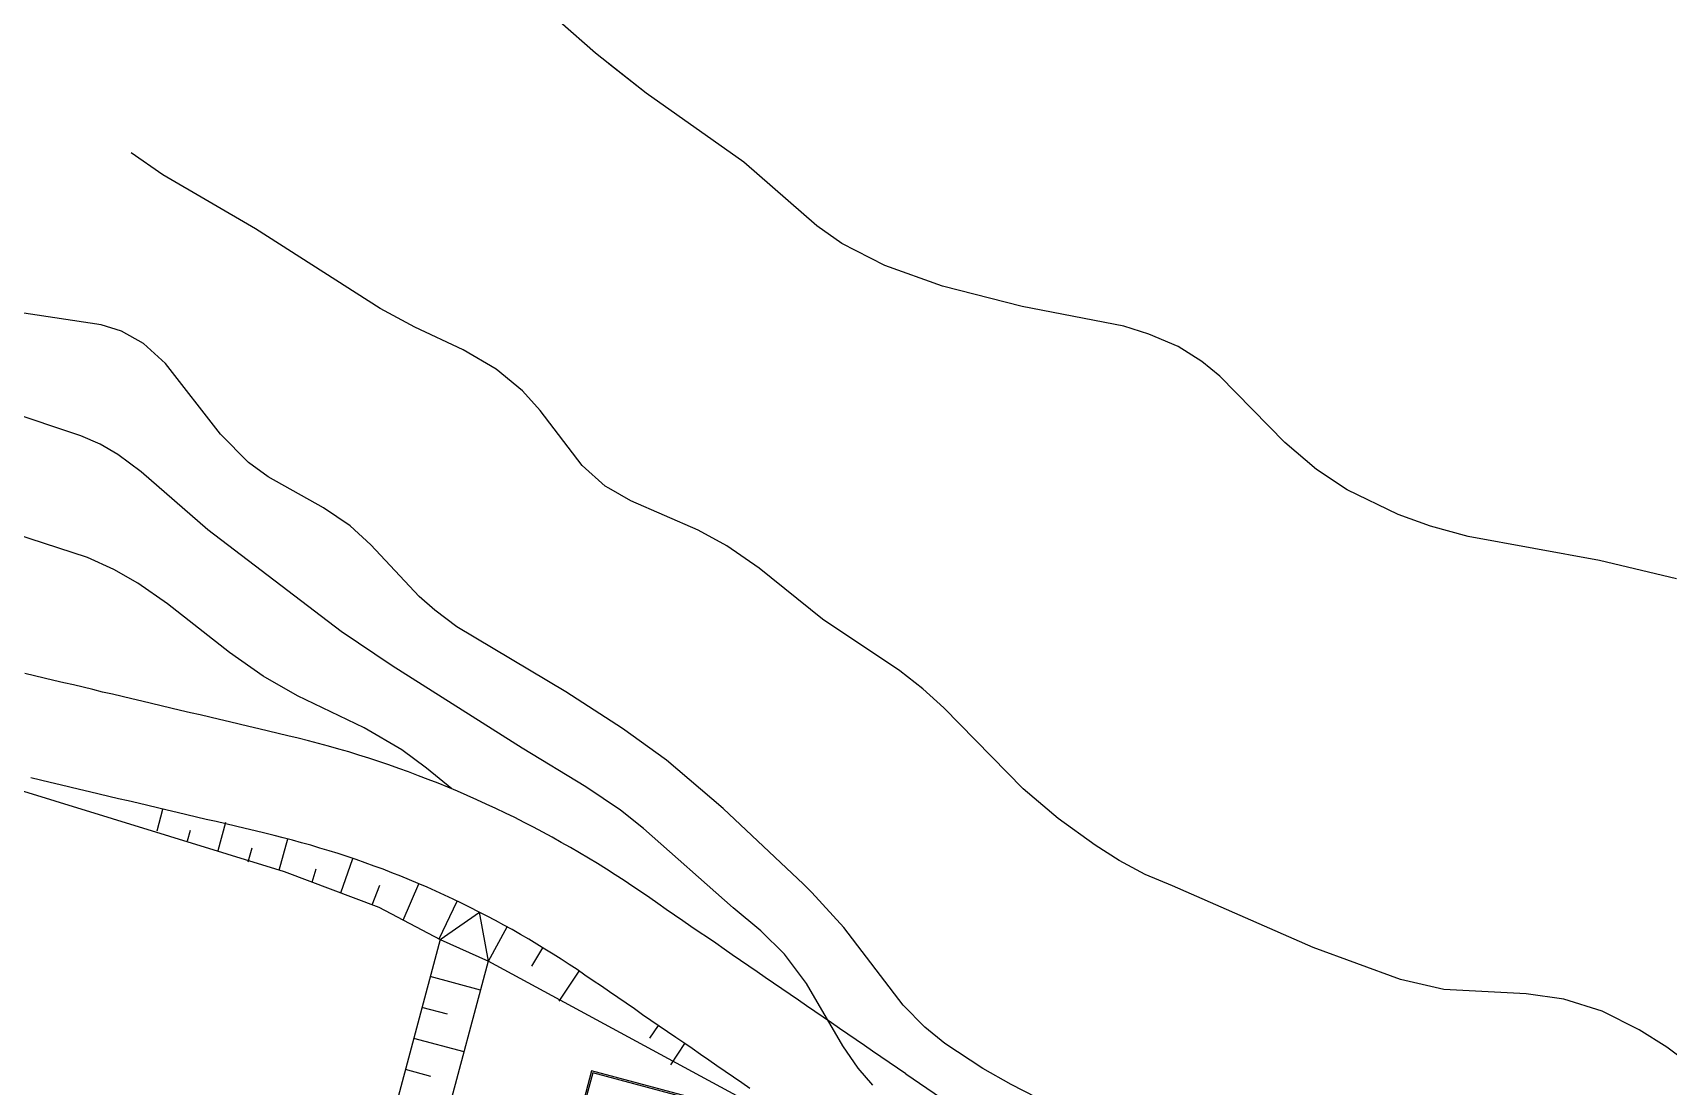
# Model space of a CAD drawing. Header units: millimetres. Extents: x 0 to 42050, y 0 to 29700.
# Drawn here: x 36724 to 38077, y 27392 to 28264 of the extents above; entities that cross this region are included whole.
import ezdxf

# ---------------------------------------------------------------- set-up
doc = ezdxf.new("R2010")
doc.units = ezdxf.units.MM
doc.header["$LTSCALE"] = 50
doc.layers.add('CHAVE', color=8, linetype='Continuous', transparency=0.4)

# ---------------------------------------------------------------- blocks, each defined once
blk = doc.blocks.new('A$C348914f2')
at = {"layer": 'CHAVE'}
for p, q in [((-4824.4, -1468.2), (-4832.5, -1466.3)), ((-4816.4, -1470.1), (-4824.4, -1468.2)), ((-4808.3, -1472), (-4816.4, -1470.1)), ((-4800.2, -1473.9), (-4808.3, -1472)), ((-4792.2, -1475.8), (-4800.2, -1473.9)), ((-4784.1, -1477.7), (-4792.2, -1475.8)), ((-4776, -1479.6), (-4784.1, -1477.7)), ((-4768, -1481.6), (-4776, -1479.6)), ((-4759.9, -1483.5), (-4768, -1481.6)), ((-4751.8, -1485.4), (-4759.9, -1483.5)), ((-4743.8, -1487.3), (-4751.8, -1485.4)), ((-4735.7, -1489.2), (-4743.8, -1487.3)), ((-5039.1, -1500.1), (-4617.9, -1630)), ((-4727.6, -1491.1), (-4735.7, -1489.2)), ((-4719.6, -1493), (-4727.6, -1491.1)), ((-4711.5, -1494.9), (-4719.6, -1493)), ((-4703.5, -1496.8), (-4711.5, -1494.9)), ((-4695.4, -1498.7), (-4703.5, -1496.8)), ((-4687.3, -1500.6), (-4695.4, -1498.7)), ((-4679.3, -1502.5), (-4687.3, -1500.6)), ((-4671.2, -1504.4), (-4679.3, -1502.5)), ((-4663.1, -1506.3), (-4671.2, -1504.4)), ((-4655.1, -1508.2), (-4663.1, -1506.3)), ((-4647, -1510.1), (-4655.1, -1508.2)), ((-4638.9, -1512), (-4647, -1510.1)), ((-4630.9, -1513.9), (-4638.9, -1512)), ((-4622.8, -1515.8), (-4630.9, -1513.9)), ((-4614.7, -1517.7), (-4622.8, -1515.8)), ((-4606.3, -1519.8), (-4614.7, -1517.7)), ((-4597.8, -1521.9), (-4606.3, -1519.8)), ((-4589.4, -1524.1), (-4597.8, -1521.9)), ((-4581, -1526.4), (-4589.4, -1524.1)), ((-4572.7, -1528.8), (-4581, -1526.4)), ((-4564.3, -1531.2), (-4572.7, -1528.8)), ((-4556, -1533.8), (-4564.3, -1531.2)), ((-4547.7, -1536.4), (-4556, -1533.8)), ((-4539.5, -1539.1), (-4547.7, -1536.4)), ((-4531.2, -1541.9), (-4539.5, -1539.1)), ((-4523, -1544.8), (-4531.2, -1541.9)), ((-4819.3, -1554.6), (-4827.4, -1552.7)), ((-4811.3, -1556.5), (-4819.3, -1554.6)), ((-4514.8, -1547.7), (-4523, -1544.8)), ((-4506.7, -1550.8), (-4514.8, -1547.7)), ((-4498.6, -1553.9), (-4506.7, -1550.8)), ((-4490.5, -1557.1), (-4498.6, -1553.9)), ((-4803.2, -1558.4), (-4811.3, -1556.5)), ((-4795.1, -1560.3), (-4803.2, -1558.4)), ((-4787.1, -1562.2), (-4795.1, -1560.3)), ((-4779, -1564.1), (-4787.1, -1562.2)), ((-4770.9, -1566), (-4779, -1564.1)), ((-4762.9, -1567.9), (-4770.9, -1566)), ((-4754.8, -1569.8), (-4762.9, -1567.9)), ((-4482.4, -1560.4), (-4490.5, -1557.1)), ((-4474.4, -1563.7), (-4482.4, -1560.4)), ((-4466.4, -1567.2), (-4474.4, -1563.7)), ((-4458.5, -1570.7), (-4466.4, -1567.2)), ((-4746.8, -1571.7), (-4754.8, -1569.8)), ((-4738.7, -1573.6), (-4746.8, -1571.7)), ((-4730.6, -1575.5), (-4738.7, -1573.6)), ((-4722.6, -1577.4), (-4730.6, -1575.5)), ((-4723, -1596.5), (-4718.2, -1578.4)), ((-4714.5, -1579.3), (-4722.6, -1577.4)), ((-4706.4, -1581.2), (-4714.5, -1579.3)), ((-4698.4, -1583.1), (-4706.4, -1581.2)), ((-4690.3, -1585), (-4698.4, -1583.1)), ((-4450.6, -1574.3), (-4458.5, -1570.7)), ((-4442.7, -1577.9), (-4450.6, -1574.3)), ((-4434.8, -1581.7), (-4442.7, -1577.9)), ((-4427, -1585.5), (-4434.8, -1581.7)), ((-4697.7, -1604.6), (-4695.4, -1595.8)), ((-4682.3, -1586.9), (-4690.3, -1585)), ((-4674.2, -1588.8), (-4682.3, -1586.9)), ((-4666.1, -1590.7), (-4674.2, -1588.8)), ((-4672.4, -1612.7), (-4666.2, -1589.3)), ((-4658.1, -1592.6), (-4666.1, -1590.7)), ((-4650, -1594.5), (-4658.1, -1592.6)), ((-4641.9, -1596.4), (-4650, -1594.5)), ((-4633.9, -1598.3), (-4641.9, -1596.4)), ((-4419.3, -1589.4), (-4427, -1585.5)), ((-4411.5, -1593.4), (-4419.3, -1589.4)), ((-4403.8, -1597.5), (-4411.5, -1593.4)), ((-4626.2, -1600.2), (-4633.9, -1598.3)), ((-4618.6, -1602.1), (-4626.2, -1600.2)), ((-4621.9, -1628.8), (-4614.9, -1603.1)), ((-4611, -1604.1), (-4618.6, -1602.1)), ((-4603.4, -1606.2), (-4611, -1604.1)), ((-4595.8, -1608.3), (-4603.4, -1606.2)), ((-4588.2, -1610.6), (-4595.8, -1608.3)), ((-4396.2, -1601.6), (-4403.8, -1597.5)), ((-4388.6, -1605.9), (-4396.2, -1601.6)), ((-4381, -1610.2), (-4388.6, -1605.9)), ((-4373.5, -1614.5), (-4381, -1610.2)), ((-4647.5, -1621.9), (-4644.4, -1610.4)), ((-4580.7, -1612.9), (-4588.2, -1610.6)), ((-4573.2, -1615.2), (-4580.7, -1612.9)), ((-4565.7, -1617.7), (-4573.2, -1615.2)), ((-4570.9, -1647.7), (-4561.1, -1619.3)), ((-4558.3, -1620.2), (-4565.7, -1617.7)), ((-4550.8, -1622.8), (-4558.3, -1620.2)), ((-4543.4, -1625.5), (-4550.8, -1622.8)), ((-4366, -1619), (-4373.5, -1614.5)), ((-4358.6, -1623.5), (-4366, -1619)), ((-4351.2, -1628.1), (-4358.6, -1623.5)), ((-4617.9, -1630), (-4539.4, -1659.6)), ((-4594.5, -1638.8), (-4591.2, -1627.8)), ((-4536, -1628.2), (-4543.4, -1625.5)), ((-4528.7, -1631.1), (-4536, -1628.2)), ((-4521.4, -1634), (-4528.7, -1631.1)), ((-4514.1, -1636.9), (-4521.4, -1634)), ((-4506.8, -1640), (-4514.1, -1636.9)), ((-4343.9, -1632.8), (-4351.2, -1628.1)), ((-4336.6, -1637.5), (-4343.9, -1632.8)), ((-4544.9, -1657.6), (-4538.6, -1641.3)), ((-4519.3, -1670.2), (-4506.5, -1640.1)), ((-4499.6, -1643.1), (-4506.8, -1640)), ((-4492.4, -1646.3), (-4499.6, -1643.1)), ((-4485.2, -1649.5), (-4492.4, -1646.3)), ((-4478.1, -1652.9), (-4485.2, -1649.5)), ((-4329.4, -1642.3), (-4336.6, -1637.5)), ((-4322.2, -1647.2), (-4329.4, -1642.3)), ((-4315.3, -1651.9), (-4322.2, -1647.2)), ((-4539.4, -1659.6), (-4488.7, -1686.3)), ((-4489.6, -1685.8), (-4474.7, -1654.5)), ((-4488.7, -1686.3), (-4456.1, -1663.7)), ((-4471, -1656.3), (-4478.1, -1652.9)), ((-4463.9, -1659.7), (-4471, -1656.3)), ((-4456.9, -1663.3), (-4463.9, -1659.7)), ((-4449.9, -1666.9), (-4456.9, -1663.3)), ((-4448.7, -1704.2), (-4456.1, -1663.7)), ((-4308.5, -1656.6), (-4315.3, -1651.9)), ((-4301.7, -1661.3), (-4308.5, -1656.6)), ((-4294.8, -1666), (-4301.7, -1661.3)), ((-4442.9, -1670.6), (-4449.9, -1666.9)), ((-4448.7, -1704.2), (-4433.2, -1675.9)), ((-4436, -1674.3), (-4442.9, -1670.6)), ((-4429.1, -1678.1), (-4436, -1674.3)), ((-4288, -1670.7), (-4294.8, -1666)), ((-4281.2, -1675.4), (-4288, -1670.7)), ((-4274.3, -1680.1), (-4281.2, -1675.4)), ((-4488.7, -1686.3), (-4670.9, -2366.3)), ((-4488.7, -1686.3), (-4448.7, -1704.2)), ((-4422.3, -1682), (-4429.1, -1678.1)), ((-4415.5, -1686), (-4422.3, -1682)), ((-4408.7, -1690), (-4415.5, -1686)), ((-4402, -1694.1), (-4408.7, -1690)), ((-4267.5, -1684.7), (-4274.3, -1680.1)), ((-4260.7, -1689.4), (-4267.5, -1684.7)), ((-4253.8, -1694.1), (-4260.7, -1689.4)), ((-4448.9, -1704.1), (-4629.3, -2377.4)), ((-4150.4, -1865.7), (-4448.9, -1704.1)), ((-4413, -1708.3), (-4403.8, -1693)), ((-4395.3, -1698.3), (-4402, -1694.1)), ((-4388.6, -1702.5), (-4395.3, -1698.3)), ((-4382, -1706.8), (-4388.6, -1702.5)), ((-4247, -1698.8), (-4253.8, -1694.1)), ((-4240.2, -1703.5), (-4247, -1698.8)), ((-4233.3, -1708.2), (-4240.2, -1703.5)), ((-4455.3, -1728), (-4496.9, -1716.9)), ((-4390.4, -1737.3), (-4373.8, -1712.3)), ((-4375.5, -1711.1), (-4382, -1706.8)), ((-4369, -1715.6), (-4375.5, -1711.1)), ((-4362.1, -1720.3), (-4369, -1715.6)), ((-4226.5, -1712.9), (-4233.3, -1708.2)), ((-4219.7, -1717.6), (-4226.5, -1712.9)), ((-4212.8, -1722.3), (-4219.7, -1717.6)), ((-4355.3, -1724.9), (-4362.1, -1720.3)), ((-4348.5, -1729.6), (-4355.3, -1724.9)), ((-4341.6, -1734.3), (-4348.5, -1729.6)), ((-4206, -1727), (-4212.8, -1722.3)), ((-4199.2, -1731.7), (-4206, -1727)), ((-4192.3, -1736.3), (-4199.2, -1731.7)), ((-4482.7, -1748.1), (-4503.8, -1742.5)), ((-4334.8, -1739), (-4341.6, -1734.3)), ((-4328, -1743.7), (-4334.8, -1739)), ((-4321.2, -1748.4), (-4328, -1743.7)), ((-4185.5, -1741), (-4192.3, -1736.3)), ((-4178.7, -1745.7), (-4185.5, -1741)), ((-4314.3, -1753.1), (-4321.2, -1748.4)), ((-4315.2, -1767.9), (-4308.2, -1757.3)), ((-4307.5, -1757.8), (-4314.3, -1753.1)), ((-4300.7, -1762.5), (-4307.5, -1757.8)), ((-4171.9, -1750.4), (-4178.7, -1745.7)), ((-4165, -1755.1), (-4171.9, -1750.4)), ((-4158.2, -1759.8), (-4165, -1755.1)), ((-4469, -1779.2), (-4510.6, -1768.1)), ((-4293.8, -1767.2), (-4300.7, -1762.5)), ((-4297.9, -1789.8), (-4286.3, -1772.3)), ((-4287, -1771.8), (-4293.8, -1767.2)), ((-4280.2, -1776.5), (-4287, -1771.8)), ((-4151.4, -1764.5), (-4158.2, -1759.8)), ((-4144.5, -1769.2), (-4151.4, -1764.5)), ((-4137.7, -1773.9), (-4144.5, -1769.2)), ((-4273.3, -1781.2), (-4280.2, -1776.5)), ((-4266.5, -1785.9), (-4273.3, -1781.2)), ((-4259.7, -1790.6), (-4266.5, -1785.9)), ((-4130.9, -1778.6), (-4137.7, -1773.9)), ((-4124, -1783.3), (-4130.9, -1778.6)), ((-4117.2, -1788), (-4124, -1783.3)), ((-4363.4, -1794.9), (-4526.4, -2403.3)), ((-4496.4, -1799.4), (-4517.5, -1793.7)), ((-4362.5, -1796.4), (-4419.6, -2009.6)), ((-4222.4, -1832.7), (-4363.4, -1794.9)), ((-4222.7, -1833.9), (-4362.5, -1796.4)), ((-4252.9, -1795.3), (-4259.7, -1790.6)), ((-4246, -1800), (-4252.9, -1795.3)), ((-4110.4, -1792.6), (-4117.2, -1788)), ((-4103.5, -1797.3), (-4110.4, -1792.6)), ((-4103.5, -1797.3), (-4035, -1843.9)), ((-4239.2, -1804.7), (-4246, -1800)), ((-4232.4, -1809.4), (-4239.2, -1804.7))]:
    blk.add_line(p, q, dxfattribs=at)
at = {"layer": 'CHAVE', "flags": 128}
for points in [[(-3465.8, -1388.1), (-3529.4, -1372.8), (-3638.1, -1353), (-3669.4, -1344.4), (-3696, -1334.7), (-3738.2, -1314.4), (-3763.6, -1297.7), (-3789.8, -1275.3), (-3843.7, -1220.4), (-3858.5, -1208.3), (-3878.1, -1196), (-3902.5, -1185.6), (-3923.1, -1179.2), (-4007.2, -1162.9), (-4073.1, -1146), (-4120.9, -1129), (-4156.3, -1110.8), (-4177, -1096.1), (-4237.5, -1043.6), (-4318.4, -986.4), (-4360.2, -953.3), (-4389.7, -927.4), (-4448.2, -869.2)], [(-3465.8, -1388.1), (-3529.4, -1372.8), (-3638.1, -1353), (-3669.4, -1344.4), (-3696, -1334.7), (-3738.2, -1314.4), (-3763.6, -1297.7), (-3789.8, -1275.3), (-3843.7, -1220.4), (-3858.5, -1208.3), (-3878.1, -1196), (-3902.5, -1185.6), (-3923.1, -1179.2), (-4007.2, -1162.9), (-4073.1, -1146), (-4120.9, -1129), (-4156.3, -1110.8), (-4177, -1096.1), (-4237.5, -1043.6), (-4318.4, -986.4), (-4349.2, -962.1)], [(-3890.4, -1870.7), (-4016.2, -1806.2), (-4039.7, -1793), (-4071.1, -1772.2), (-4087.6, -1758.8), (-4105.6, -1740.5), (-4154.8, -1676.3), (-4181.2, -1647.5), (-4181.2, -1647.5), (-4188.1, -1640.4), (-4254.5, -1578), (-4301.4, -1537.9), (-4337.9, -1511.8), (-4384.8, -1481.5), (-4474.9, -1427.6), (-4493.2, -1414), (-4506.1, -1402.5), (-4546.1, -1360), (-4563.2, -1344.3), (-4585.3, -1329.2), (-4631, -1303.7), (-4647.2, -1291.8), (-4670.5, -1268.5), (-4715.9, -1210.1), (-4734.3, -1193.3), (-4752.5, -1183.3), (-4769.2, -1178), (-4851.5, -1165.7)], [(-4349.2, -1313), (-4352.2, -1311.3), (-4371.3, -1294.3), (-4406, -1248.9), (-4420.6, -1232.6), (-4442.4, -1214.6), (-4469.7, -1198.8), (-4509.6, -1179.8), (-4538.3, -1164.4), (-4641.5, -1098.5), (-4718.2, -1054), (-4744.5, -1035.7)], [(-4130.7, -1806.6), (-4143, -1792.5), (-4155.6, -1774.2), (-4185.5, -1722.7), (-4203.8, -1698.5), (-4223.5, -1679), (-4246.4, -1660), (-4320.5, -1594.4), (-4339.6, -1579.3), (-4368.3, -1559.9), (-4420.8, -1528.1), (-4528.5, -1459.9), (-4570.7, -1431.7), (-4680.9, -1347.4), (-4736, -1299.5), (-4755.3, -1285.3), (-4770, -1276.7), (-4785.9, -1269.8), (-4847.8, -1249.1)], [(-4130.7, -1806.6), (-4143, -1792.5), (-4155.6, -1774.2), (-4185.5, -1722.7), (-4203.8, -1698.5), (-4223.5, -1679), (-4246.4, -1660), (-4320.5, -1594.4), (-4339.6, -1579.3), (-4368.3, -1559.9), (-4420.8, -1528.1), (-4528.5, -1459.9), (-4570.7, -1431.7), (-4680.9, -1347.4), (-4736, -1299.5), (-4755.3, -1285.3), (-4770, -1276.7), (-4785.9, -1269.8), (-4847.8, -1249.1)], [(-4130.7, -1806.6), (-4143, -1792.5), (-4155.6, -1774.2), (-4185.5, -1722.7), (-4203.8, -1698.5), (-4223.5, -1679), (-4246.4, -1660), (-4320.5, -1594.4), (-4339.6, -1579.3), (-4368.3, -1559.9), (-4420.8, -1528.1), (-4528.5, -1459.9), (-4570.7, -1431.7), (-4680.9, -1347.4), (-4736, -1299.5), (-4755.3, -1285.3), (-4770, -1276.7), (-4785.9, -1269.8), (-4847.8, -1249.1)], [(-4479.1, -1561.7), (-4499.9, -1544.7), (-4520.5, -1529.4), (-4551.7, -1511.2), (-4606.9, -1484.8), (-4635.2, -1468.6), (-4662.9, -1449), (-4714.2, -1408.6), (-4738.8, -1391.5), (-4758.6, -1380.4), (-4780.6, -1370.5), (-4852.6, -1347)], [(-3452, -1791.4), (-3473.7, -1775.4), (-3496.7, -1760.8), (-3527.3, -1745.4), (-3558.9, -1735.5), (-3590.2, -1731.1), (-3658.4, -1727.5), (-3694.1, -1719.4), (-3766.4, -1692.8), (-3882.7, -1642), (-3905.3, -1632.4), (-3926.9, -1621), (-3946.9, -1608.3), (-3977.3, -1586.2), (-4006.4, -1561.7), (-4072.1, -1494.7), (-4089.3, -1479), (-4108.3, -1464.1), (-4172.5, -1421.5), (-4224.8, -1379.3), (-4251.6, -1360.6), (-4275.2, -1347.8), (-4331.1, -1323.6), (-4349.2, -1313)]]:
    blk.add_lwpolyline(points, dxfattribs=at)

msp = doc.modelspace()

# ---------------------------------------------------------------- block references
msp.add_blockref('A$C348914f2', (41550, 29200))

doc.saveas('drawing.dxf')
